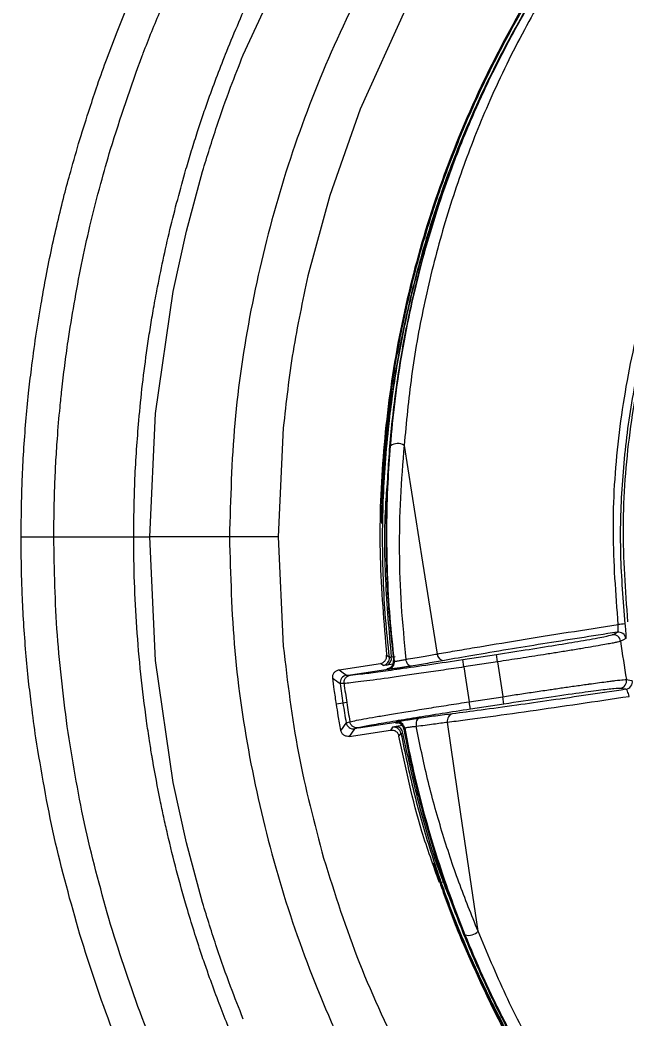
# Model space of a CAD drawing. Extents: x -51 to 27, y -13 to 136.
# Drawn here: x -44.098 to -41.668, y 43.884 to 47.882 of the extents above; entities that cross this region are included whole.
import ezdxf

# ---------------------------------------------------------------- set-up
doc = ezdxf.new("R2010")
doc.units = 0
doc.header["$MEASUREMENT"] = 0
doc.layers.add('GEOMETRY', color=2, linetype='Continuous', lineweight=25)

# ---------------------------------------------------------------- blocks, each defined once
blk = doc.blocks.new('2026 MONTERREY-BLOOM')
at = {"layer": 'GEOMETRY'}
for p, q in [((-31.5224, -35.9725), (-31.3156, -35.5244)), ((-30.8738, -35.7915), (-31.0548, -36.1902)), ((-31.0548, -36.1902), (-31.1764, -36.5346)), ((-31.7495, -36.6773), (-31.6852, -36.4387)), ((-31.1764, -36.5346), (-31.2634, -36.8568)), ((-31.8024, -36.9187), (-31.7495, -36.6773)), ((-31.8732, -37.4077), (-31.8024, -36.9187)), ((-31.8969, -37.9016), (-31.8732, -37.4077)), ((-31.3622, -37.4643), (-31.3829, -37.9016)), ((-31.8732, -38.3955), (-31.8969, -37.9016)), ((-31.5776, -37.9016), (-31.8969, -37.9016)), ((-31.5643, -37.9016), (-31.5776, -37.9016)), ((-31.5612, -37.9016), (-31.5643, -37.9016)), ((-31.3829, -37.9016), (-31.3622, -38.339)), ((-30.9301, -38.3815), (-30.9147, -38.3794)), ((-30.6436, -38.3922), (-30.509, -38.3717)), ((-30.5045, -38.4013), (-30.509, -38.3717)), ((-31.8024, -38.8846), (-31.8732, -38.3955)), ((-31.1387, -38.4328), (-30.9736, -38.4077)), ((-30.9229, -38.4109), (-30.9478, -38.4143)), ((-30.639, -38.4218), (-30.6436, -38.3922)), ((-30.5045, -38.4013), (-30.639, -38.4218)), ((-30.9423, -38.4316), (-31.0929, -38.4545)), ((-31.119, -38.4882), (-31.1345, -38.4886)), ((-31.1233, -38.5669), (-31.1493, -38.5709)), ((-31.1081, -38.5646), (-31.1233, -38.5669)), ((-30.6178, -38.5613), (-30.4832, -38.5408)), ((-30.6133, -38.5909), (-30.6178, -38.5613)), ((-30.4787, -38.5704), (-30.6133, -38.5909)), ((-30.4787, -38.5704), (-30.4832, -38.5408)), ((-31.1107, -38.645), (-31.0958, -38.6408)), ((-31.0608, -38.6652), (-30.9103, -38.6423)), ((-30.8854, -38.6562), (-30.9103, -38.6604)), ((-31.0981, -38.6995), (-30.933, -38.6744)), ((-31.7495, -39.126), (-31.8024, -38.8846)), ((-31.6852, -39.3645), (-31.7495, -39.126))]:
    blk.add_line(p, q, dxfattribs=at)
at = {"layer": 'GEOMETRY', "flags": 128}
for points in [[(-30.738, -36.5547), (-30.7379, -36.5556), (-30.7378, -36.5557)], [(-30.8783, -37.5352), (-30.8045, -38.0028), (-30.7464, -38.3701)], [(-30.0459, -38.2933), (-30.0342, -38.2874), (-30.0251, -38.2827)], [(-29.9908, -38.3086), (-30.0025, -38.3145), (-30.0116, -38.3191)], [(-30.9483, -38.3747), (-30.9423, -38.3792), (-30.9376, -38.3828)], [(-30.9629, -38.4159), (-30.9689, -38.4113), (-30.9736, -38.4077)], [(-30.9207, -38.3956), (-30.9187, -38.3971), (-30.9171, -38.3984)], [(-30.8501, -38.4184), (-30.8533, -38.4182), (-30.8566, -38.417), (-30.8598, -38.4147), (-30.8629, -38.4114), (-30.8656, -38.4073), (-30.8679, -38.4025), (-30.8697, -38.3971), (-30.871, -38.3915)], [(-31.1387, -38.4328), (-31.1223, -38.4452), (-31.1093, -38.455)], [(-30.9423, -38.4316), (-30.9444, -38.43), (-30.946, -38.4288)], [(-29.9883, -38.4725), (-29.9754, -38.4747), (-29.9653, -38.4764)], [(-29.9903, -38.5113), (-30.0031, -38.5091), (-30.0133, -38.5074)], [(-30.9103, -38.6423), (-30.9117, -38.6444), (-30.9129, -38.646)], [(-30.8182, -38.6274), (-30.8213, -38.6285), (-30.8241, -38.6307), (-30.8265, -38.6339), (-30.8284, -38.6379), (-30.8297, -38.6426), (-30.8305, -38.6479), (-30.8307, -38.6535), (-30.8302, -38.6593)], [(-30.5823, -39.4789), (-30.651, -39.0106), (-30.7049, -38.6426)], [(-31.0766, -38.6696), (-31.0887, -38.6864), (-31.0981, -38.6995)], [(-30.9252, -38.6634), (-30.9296, -38.6695), (-30.933, -38.6744)], [(-30.899, -38.6984), (-30.8947, -38.6922), (-30.8912, -38.6874)], [(-30.8789, -38.6702), (-30.8774, -38.6681), (-30.8762, -38.6665)], [(-30.7355, -39.2806), (-30.7337, -39.2822), (-30.7293, -39.2827), (-30.7228, -39.2822), (-30.7173, -39.2811)]]:
    blk.add_lwpolyline(points, dxfattribs=at)
at = {"layer": 'GEOMETRY'}
for centre, radius, start, end in [((-30.9045, -37.5777), 0.0499, 58.3414, 124.6243), ((-29.9572, -38.799), 0.5507, 93.8857, 96.6851), ((-30.0414, -38.323), 0.03, 7.3362, 98.5622), ((-30.0206, -38.3124), 0.03, 7.2, 98.562), ((-26.7555, -37.9016), 3.2828, 187.3062, 190.0146), ((-30.7184, -38.3676), 0.0281, 185.0612, 272.4714), ((-30.9674, -38.3862), 0.03, 278.6799, 6.5435), ((-30.9566, -38.3884), 0.0274, 288.809, 14.5411), ((-30.9505, -38.3991), 0.03, 278.68, 6.7437), ((-30.9469, -38.4019), 0.03, 278.68, 6.7867), ((-26.7555, -37.9016), 3.7822, 187.592, 189.7288), ((-31.1047, -38.4846), 0.03, 98.6804, 187.6144), ((-26.7555, -37.9016), 3.9183, 187.6292, 189.6916), ((-23.4743, -28.3409), 12.7144, 232.78548, 232.9521), ((-26.7555, -37.9016), 4.4182, 187.6343, 188.6604), ((-26.7555, -37.9016), 4.4028, 187.6556, 188.6604), ((-30.0178, -38.4777), 0.03, 278.7586, 9.9846), ((-29.9948, -38.4816), 0.03, 278.7588, 10.1208), ((-26.7555, -37.9016), 4.4182, 188.6604, 189.6865), ((-26.7555, -37.9016), 4.4028, 188.6604, 189.6652), ((-30.6774, -38.6366), 0.0281, 104.8494, 192.2596), ((-20.7804, -46.0494), 12.7098, 144.36867, 144.53534), ((-31.0811, -38.64), 0.03, 189.7064, 278.6404), ((-30.9084, -38.6757), 0.03, 10.5771, 98.6408), ((-30.9057, -38.6719), 0.03, 10.5341, 98.6408), ((-30.911, -38.6878), 0.0274, 2.7797, 88.5118), ((-30.9207, -38.693), 0.03, 10.7773, 98.6409), ((-30.6199, -39.4461), 0.0499, 252.6965, 318.9794)]:
    blk.add_arc(centre, radius, start, end, dxfattribs=at)
for points, knots in [([(-36.6427, -38.9849), (-36.6428, -38.748), (-36.6429, -38.2513), (-36.6431, -37.4958), (-36.643, -36.7174), (-36.6423, -35.9379), (-36.6409, -35.1552), (-36.6388, -34.37), (-36.6343, -33.1243), (-36.6247, -31.4274), (-36.6007, -28.7277), (-36.5557, -25.4875), (-36.48, -22.0033), (-36.3837, -18.8258), (-36.2694, -15.9518), (-36.1467, -13.5568), (-36.0218, -11.6425), (-35.9083, -10.2086), (-35.8038, -9.1111), (-35.7174, -8.3466), (-35.6715, -7.9173), (-35.5982, -7.4928), (-35.4908, -7.0801), (-35.3398, -6.6435), (-35.1358, -6.1898), (-34.8703, -5.7277), (-34.5603, -5.2943), (-34.2088, -4.8937), (-33.8193, -4.53), (-33.3956, -4.2066), (-32.942, -3.9269), (-32.4916, -3.7075), (-32.0535, -3.5411), (-31.634, -3.4198), (-31.1992, -3.3309), (-30.7502, -3.28), (-30.3002, -3.2288), (-29.6557, -3.1612), (-28.8172, -3.0818), (-27.5048, -2.9746), (-25.9207, -2.8687), (-23.9532, -2.7617), (-21.8759, -2.6679), (-19.6786, -2.5868), (-17.2507, -2.5139), (-14.59, -2.4519), (-11.7055, -2.4029), (-8.8195, -2.3695), (-5.9364, -2.3497), (-3.0548, -2.3416), (-0.5983, -2.3393), (1.4461, -2.34), (3.0915, -2.3423), (4.7536, -2.3465), (6.4156, -2.3534), (8.0545, -2.3645), (10.4077, -2.3864), (13.4813, -2.429), (16.9743, -2.5047), (20.1483, -2.6009), (23.0112, -2.7146), (25.3952, -2.8364), (27.3074, -2.9606), (28.7412, -3.0736), (29.84, -3.1777), (30.6063, -3.2639), (31.0378, -3.31), (31.4634, -3.3805), (31.8765, -3.4857), (32.3137, -3.6341), (32.7687, -3.8357), (33.2323, -4.0987), (33.6676, -4.4064), (34.0701, -4.7558), (34.436, -5.1433), (34.7616, -5.5651), (35.0437, -6.0171), (35.2785, -6.4922), (35.464, -6.9855), (35.6016, -7.491), (35.6829, -8.0099), (35.7387, -8.5338), (35.8146, -9.2299), (35.8967, -10.0974), (36.0051, -11.4079), (36.112, -12.9931), (36.2405, -15.3392), (36.3619, -18.1726), (36.4654, -21.4568), (36.5399, -24.7062), (36.5915, -27.9302), (36.6206, -30.8028), (36.6357, -33.3227), (36.6407, -34.9225), (36.6423, -35.9634), (36.6428, -36.4441), (36.643, -36.9237), (36.6431, -37.4023), (36.643, -37.8963), (36.6429, -38.4238), (36.6428, -38.792), (36.6428, -38.9849)], [0, 0, 0, 0, 0.005138, 0.010771, 0.016381, 0.022015, 0.027673, 0.03335, 0.039042, 0.054682, 0.070145, 0.097582, 0.124946, 0.145709, 0.16651, 0.187309, 0.197707, 0.208103, 0.218498, 0.221609, 0.224784, 0.227857, 0.230942, 0.234019, 0.237865, 0.24171, 0.245555, 0.249401, 0.253246, 0.257092, 0.260938, 0.264783, 0.267936, 0.271088, 0.274241, 0.277546, 0.280882, 0.284062, 0.291597, 0.299143, 0.312612, 0.326021, 0.341866, 0.357701, 0.373696, 0.394533, 0.415407, 0.436247, 0.457116, 0.477921, 0.498728, 0.51038, 0.52225, 0.534405, 0.54642, 0.558287, 0.569942, 0.597446, 0.624936, 0.645697, 0.666299, 0.687058, 0.697455, 0.707849, 0.718242, 0.721382, 0.724571, 0.72765, 0.730727, 0.733804, 0.737651, 0.741498, 0.745344, 0.74919, 0.753036, 0.756881, 0.760725, 0.76457, 0.768352, 0.772136, 0.775907, 0.779727, 0.783559, 0.79109, 0.798621, 0.812071, 0.825537, 0.849567, 0.873561, 0.896782, 0.920041, 0.943476, 0.95907, 0.97468, 0.978164, 0.981639, 0.985104, 0.988563, 0.992016, 0.995816, 1, 1, 1, 1]), ([(-29.0833, -34.3827), (-29.1969, -34.4626), (-29.4268, -34.6243), (-29.742, -34.9117), (-30.0334, -35.2329), (-30.2928, -35.5877), (-30.5155, -35.9703), (-30.6938, -36.3673), (-30.8276, -36.771), (-30.9186, -37.1744), (-30.9686, -37.5793), (-30.9821, -37.9805), (-30.9595, -38.2442), (-30.9483, -38.3747)], [0, 0, 0, 0, 0.089872, 0.181822, 0.275439, 0.370263, 0.465796, 0.561518, 0.651474, 0.740695, 0.82877, 0.915318, 1, 1, 1, 1]), ([(-30.9524, -37.521), (-30.9428, -37.4323), (-30.9238, -37.2582), (-30.8756, -37.0047), (-30.8157, -36.7637), (-30.7446, -36.5357), (-30.6644, -36.3211), (-30.5767, -36.1199), (-30.4483, -35.8619), (-30.2657, -35.5559), (-30.0126, -35.217), (-29.7375, -34.9118), (-29.5343, -34.7349), (-29.4342, -34.6479)], [0, 0, 0, 0, 0.0801886, 0.1574982, 0.2319286, 0.3034795, 0.3721509, 0.4379426, 0.5008544, 0.6312281, 0.7578773, 0.8808014, 1, 1, 1, 1]), ([(-29.6386, -34.8348), (-29.6669, -34.8624), (-29.7235, -34.9178), (-29.8123, -35.0106), (-29.9008, -35.1084), (-29.9888, -35.2117), (-30.076, -35.3209), (-30.1745, -35.4528), (-30.2829, -35.6112), (-30.3951, -35.7938), (-30.4984, -35.9827), (-30.5802, -36.1517), (-30.6453, -36.3014), (-30.6968, -36.4316), (-30.7437, -36.5622), (-30.7858, -36.6929), (-30.8236, -36.8246), (-30.8589, -36.9643), (-30.8916, -37.1162), (-30.9203, -37.2796), (-30.9423, -37.4448), (-30.958, -37.6084), (-30.963, -37.7159), (-30.9656, -37.7702)], [0, 0, 0, 0, 0.041607, 0.083381, 0.125408, 0.165842, 0.207575, 0.25083, 0.311798, 0.376312, 0.438816, 0.501289, 0.542612, 0.58433, 0.62671, 0.66747, 0.708495, 0.751041, 0.798619, 0.850264, 0.902642, 0.950733, 1, 1, 1, 1]), ([(-30.9329, -37.5366), (-30.9273, -37.4773), (-30.9163, -37.3587), (-30.8901, -37.1821), (-30.8568, -37.0063), (-30.8157, -36.8311), (-30.7666, -36.6564), (-30.7087, -36.4806), (-30.643, -36.3076), (-30.5691, -36.1367), (-30.4878, -35.9695), (-30.3965, -35.8019), (-30.2977, -35.6391), (-30.2023, -35.4973), (-30.1158, -35.3789), (-30.0391, -35.2807), (-29.9491, -35.1725), (-29.8445, -35.0554), (-29.7687, -34.9793), (-29.7307, -34.9411)], [0, 0, 0, 0, 0.062575, 0.124933, 0.187168, 0.249389, 0.311725, 0.374339, 0.438643, 0.499309, 0.561512, 0.623902, 0.688294, 0.749302, 0.792581, 0.834312, 0.874715, 0.937241, 1, 1, 1, 1]), ([(-29.7291, -34.965), (-29.7528, -34.9893), (-29.8008, -35.0384), (-29.8766, -35.1218), (-29.9525, -35.2102), (-30.0278, -35.3037), (-30.1017, -35.4013), (-30.1764, -35.507), (-30.2515, -35.621), (-30.3261, -35.7435), (-30.399, -35.8736), (-30.4696, -36.0113), (-30.5534, -36.1917), (-30.6446, -36.4194), (-30.7332, -36.6942), (-30.8022, -36.9755), (-30.8523, -37.256), (-30.8697, -37.4426), (-30.8783, -37.5352)], [0, 0, 0, 0, 0.0406689, 0.0824028, 0.1253398, 0.1657354, 0.2075055, 0.2507291, 0.2967558, 0.3447121, 0.3946593, 0.4466515, 0.5007369, 0.5965105, 0.697829, 0.8003615, 0.900927, 1, 1, 1, 1]), ([(-31.5883, -35.9569), (-31.5563, -35.8797), (-31.4922, -35.7254), (-31.4165, -35.5764), (-31.3786, -35.5019)], [0, 0, 0, 0, 0.5000024, 1, 1, 1, 1]), ([(-32.1767, -36.3113), (-32.1634, -36.2693), (-32.1404, -36.1964), (-32.1045, -36.0875), (-32.067, -35.9833), (-32.0255, -35.8749), (-31.9841, -35.7725), (-31.9383, -35.6673), (-31.9065, -35.5974), (-31.8882, -35.5571)], [0, 0, 0, 0, 0.163267, 0.283913, 0.425547, 0.57427, 0.714815, 0.835667, 1, 1, 1, 1]), ([(-32.0537, -36.3504), (-32.0136, -36.2249), (-31.9724, -36.096), (-31.9019, -35.9115), (-31.8529, -35.7892), (-31.7998, -35.6727), (-31.7725, -35.6128)], [0, 0, 0, 0, 0.499966, 0.513893, 0.749982, 1, 1, 1, 1]), ([(-31.6852, -36.4387), (-31.6665, -36.3782), (-31.6317, -36.2651), (-31.5766, -36.1099), (-31.5395, -36.0157), (-31.5224, -35.9725)], [0, 0, 0, 0, 0.3848605, 0.7181956, 1, 1, 1, 1]), ([(-31.6614, -36.15), (-31.6497, -36.1177), (-31.6263, -36.0529), (-31.601, -35.9889), (-31.5883, -35.9569)], [0, 0, 0, 0, 0.499999, 1, 1, 1, 1]), ([(-30.0213, -38.252), (-30.0307, -38.1282), (-30.0496, -37.8798), (-30.0255, -37.5063), (-29.9738, -37.1984), (-29.9123, -36.957), (-29.8567, -36.7793), (-29.792, -36.6054), (-29.7193, -36.4376), (-29.6404, -36.2767), (-29.5856, -36.1793), (-29.5583, -36.131)], [0, 0, 0, 0, 0.165923, 0.333005, 0.499149, 0.582846, 0.666431, 0.749196, 0.833636, 0.917358, 1, 1, 1, 1]), ([(-29.4529, -36.1215), (-29.4839, -36.167), (-29.5461, -36.2584), (-29.6354, -36.4137), (-29.7315, -36.606), (-29.8258, -36.8386), (-29.9172, -37.1402), (-29.9821, -37.4824), (-30.0112, -37.8619), (-29.993, -38.1149), (-29.984, -38.2409)], [0, 0, 0, 0, 0.082625, 0.165982, 0.249975, 0.375334, 0.499889, 0.665964, 0.833533, 1, 1, 1, 1]), ([(-31.7052, -36.279), (-31.6981, -36.2575), (-31.6839, -36.2143), (-31.6689, -36.1715), (-31.6614, -36.15)], [0, 0, 0, 0, 0.499954, 1, 1, 1, 1]), ([(-29.5134, -36.1443), (-29.5413, -36.1923), (-29.5967, -36.2876), (-29.6774, -36.4462), (-29.7458, -36.5983), (-29.8025, -36.742), (-29.8477, -36.8714), (-29.8883, -37.0045), (-29.9353, -37.1848), (-29.9801, -37.4152), (-30.0096, -37.6926), (-30.0172, -37.9714), (-30.0021, -38.1567), (-29.9946, -38.2496)], [0, 0, 0, 0, 0.083276, 0.165651, 0.2508, 0.313434, 0.375847, 0.436052, 0.50084, 0.626201, 0.750632, 0.87493, 1, 1, 1, 1]), ([(-31.7517, -36.4302), (-31.7442, -36.4049), (-31.7293, -36.3544), (-31.7132, -36.3041), (-31.7052, -36.279)], [0, 0, 0, 0, 0.499949, 1, 1, 1, 1]), ([(-32.3528, -37.0986), (-32.3457, -37.0553), (-32.3333, -36.9795), (-32.3135, -36.8661), (-32.2918, -36.7576), (-32.2665, -36.6448), (-32.2404, -36.538), (-32.2103, -36.4275), (-32.189, -36.3537), (-32.1767, -36.3113)], [0, 0, 0, 0, 0.163277, 0.285136, 0.427568, 0.574348, 0.714903, 0.835705, 1, 1, 1, 1]), ([(-32.2238, -37.1185), (-32.2158, -37.0686), (-32.1994, -36.9661), (-32.1708, -36.8124), (-32.1356, -36.6514), (-32.0963, -36.4978), (-32.0668, -36.3958), (-32.0537, -36.3504)], [0, 0, 0, 0, 0.192258, 0.395825, 0.595285, 0.820217, 1, 1, 1, 1]), ([(-31.8683, -36.9162), (-31.8518, -36.8345), (-31.8188, -36.6711), (-31.7741, -36.5105), (-31.7517, -36.4302)], [0, 0, 0, 0, 0.499872, 1, 1, 1, 1]), ([(-30.738, -36.5547), (-30.73, -36.5318), (-30.718, -36.4973), (-30.7049, -36.4626), (-30.6993, -36.4483), (-30.6976, -36.4444), (-30.6976, -36.445), (-30.6985, -36.4481), (-30.7023, -36.4595), (-30.7142, -36.4935), (-30.7259, -36.5279), (-30.7337, -36.5508)], [0, 0, 0, 0, 0.248704, 0.373823, 0.440417, 0.499471, 0.52908, 0.559157, 0.625207, 0.750412, 1, 1, 1, 1]), ([(-30.9376, -38.3828), (-30.943, -38.331), (-30.9537, -38.227), (-30.9624, -38.0701), (-30.9655, -37.9142), (-30.9626, -37.7594), (-30.9541, -37.6048), (-30.9374, -37.4253), (-30.9091, -37.222), (-30.8649, -36.9974), (-30.8093, -36.7746), (-30.7618, -36.6281), (-30.738, -36.5547)], [0, 0, 0, 0, 0.083018, 0.166452, 0.250975, 0.333152, 0.415851, 0.501384, 0.625754, 0.750086, 0.874714, 1, 1, 1, 1]), ([(-30.7337, -36.5508), (-30.7572, -36.6251), (-30.8042, -36.7733), (-30.8584, -36.998), (-30.9008, -37.2241), (-30.9306, -37.4523), (-30.9482, -37.6836), (-30.9528, -37.9184), (-30.9453, -38.1563), (-30.9289, -38.3159), (-30.9207, -38.3956)], [0, 0, 0, 0, 0.12538, 0.250005, 0.374265, 0.498485, 0.623009, 0.748313, 0.874225, 1, 1, 1, 1]), ([(-31.2634, -36.8568), (-31.2849, -36.9573), (-31.328, -37.1581), (-31.3508, -37.3623), (-31.3622, -37.4643)], [0, 0, 0, 0, 0.5, 1, 1, 1, 1]), ([(-31.8831, -36.9967), (-31.8806, -36.9833), (-31.8758, -36.9564), (-31.8708, -36.9296), (-31.8683, -36.9162)], [0, 0, 0, 0, 0.500699, 1, 1, 1, 1]), ([(-31.9068, -37.1462), (-31.9031, -37.1213), (-31.8958, -37.0713), (-31.8873, -37.0216), (-31.8831, -36.9967)], [0, 0, 0, 0, 0.499975, 1, 1, 1, 1]), ([(-32.4119, -37.9016), (-32.4113, -37.8578), (-32.4103, -37.7815), (-32.4073, -37.6672), (-32.4015, -37.5569), (-32.393, -37.4415), (-32.3828, -37.3318), (-32.3691, -37.2183), (-32.3588, -37.1424), (-32.3528, -37.0986)], [0, 0, 0, 0, 0.163267, 0.283945, 0.425601, 0.574329, 0.714893, 0.83571, 1, 1, 1, 1]), ([(-32.2807, -37.9016), (-32.2804, -37.8689), (-32.2799, -37.8034), (-32.2775, -37.7052), (-32.273, -37.607), (-32.2661, -37.4992), (-32.2579, -37.4013), (-32.2478, -37.3036), (-32.2372, -37.2158), (-32.2282, -37.1509), (-32.2238, -37.1185)], [0, 0, 0, 0, 0.124999, 0.249997, 0.374996, 0.499995, 0.662422, 0.750002, 0.875001, 1, 1, 1, 1]), ([(-31.9405, -37.4357), (-31.9359, -37.3873), (-31.9267, -37.2906), (-31.9135, -37.1944), (-31.9068, -37.1462)], [0, 0, 0, 0, 0.499969, 1, 1, 1, 1]), ([(-31.9609, -37.9016), (-31.9601, -37.8239), (-31.9584, -37.6683), (-31.9465, -37.5132), (-31.9405, -37.4357)], [0, 0, 0, 0, 0.499998, 1, 1, 1, 1]), ([(-30.9675, -37.7895), (-30.9667, -37.7604), (-30.965, -37.7016), (-30.96, -37.6114), (-30.9549, -37.5509), (-30.9524, -37.521)], [0, 0, 0, 0, 0.3306351, 0.6683382, 1, 1, 1, 1]), ([(-30.9171, -38.3984), (-30.9234, -38.3398), (-30.936, -38.2226), (-30.9458, -38.0436), (-30.9485, -37.8639), (-30.944, -37.6925), (-30.9364, -37.5858), (-30.9329, -37.5366)], [0, 0, 0, 0, 0.2019321, 0.404301, 0.6159171, 0.8229008, 1, 1, 1, 1]), ([(-30.8783, -37.5352), (-30.8841, -37.6047), (-30.8957, -37.743), (-30.8994, -37.9594), (-30.8928, -38.1756), (-30.8782, -38.3197), (-30.871, -38.3915)], [0, 0, 0, 0, 0.251646, 0.501185, 0.751316, 1, 1, 1, 1]), ([(-30.9445, -37.6631), (-30.9474, -37.6967), (-30.9592, -37.8318), (-30.9573, -38.0721), (-30.9392, -38.2785), (-30.9301, -38.3815)], [0, 0, 0, 0, 0.142181, 0.571823, 1, 1, 1, 1]), ([(-30.9656, -37.7702), (-30.9657, -37.7737), (-30.9659, -37.7798), (-30.9661, -37.7859), (-30.9662, -37.7886)], [0, 0, 0, 0, 0.559993, 1, 1, 1, 1]), ([(-30.968, -37.8481), (-30.9681, -37.8479), (-30.9681, -37.8475), (-30.9682, -37.8433), (-30.9682, -37.8327), (-30.968, -37.8139), (-30.9677, -37.7984), (-30.9675, -37.7895)], [0, 0, 0, 0, 0.065448, 0.138773, 0.329957, 0.61386, 1, 1, 1, 1]), ([(-30.9662, -37.7886), (-30.9665, -37.7976), (-30.967, -37.8132), (-30.9675, -37.8323), (-30.9678, -37.843), (-30.9679, -37.8474), (-30.968, -37.8479), (-30.968, -37.8481)], [0, 0, 0, 0, 0.386217, 0.670092, 0.8612, 0.934528, 1, 1, 1, 1]), ([(-32.3527, -38.7055), (-32.3585, -38.662), (-32.3687, -38.5864), (-32.3826, -38.4728), (-32.393, -38.3628), (-32.4014, -38.2471), (-32.4074, -38.1369), (-32.4105, -38.0225), (-32.4114, -37.9458), (-32.4119, -37.9016)], [0, 0, 0, 0, 0.163267, 0.283798, 0.42536, 0.574337, 0.714907, 0.835722, 1, 1, 1, 1]), ([(-32.4119, -37.9016), (-32.3877, -37.9016), (-32.3393, -37.9016), (-32.3002, -37.9016), (-32.2807, -37.9016)], [0, 0, 0, 0, 0.5, 1, 1, 1, 1]), ([(-32.2238, -38.6848), (-32.2404, -38.5548), (-32.2736, -38.2948), (-32.2783, -38.0327), (-32.2807, -37.9016)], [0, 0, 0, 0, 0.500076, 1, 1, 1, 1]), ([(-32.2807, -37.9016), (-32.2273, -37.9016), (-32.1206, -37.9016), (-32.0142, -37.9016), (-31.9609, -37.9016)], [0, 0, 0, 0, 0.5, 1, 1, 1, 1]), ([(-31.9486, -38.2635), (-31.9522, -38.2032), (-31.9594, -38.0827), (-31.9604, -37.962), (-31.9609, -37.9016)], [0, 0, 0, 0, 0.500001, 1, 1, 1, 1]), ([(-31.9609, -37.9016), (-31.952, -37.9016), (-31.934, -37.9016), (-31.9146, -37.9016), (-31.901, -37.9016), (-31.8983, -37.9016), (-31.8969, -37.9016)], [0, 0, 0, 0, 0.249999, 0.5, 0.750002, 1, 1, 1, 1]), ([(-30.7464, -38.3701), (-30.7236, -38.3661), (-30.6785, -38.3581), (-30.5726, -38.3401), (-30.4235, -38.3155), (-30.2267, -38.2839), (-30.0887, -38.2625), (-30.0213, -38.252)], [0, 0, 0, 0, 0.135062, 0.267288, 0.522821, 0.76706, 1, 1, 1, 1]), ([(-30.0251, -38.2827), (-30.0243, -38.2821), (-30.0227, -38.2808), (-30.0214, -38.2738), (-30.0208, -38.2638), (-30.0212, -38.256), (-30.0213, -38.252)], [0, 0, 0, 0, 0.254296, 0.505782, 0.754279, 1, 1, 1, 1]), ([(-29.9946, -38.2496), (-29.9937, -38.2582), (-29.9919, -38.2754), (-29.9905, -38.2946), (-29.9901, -38.3062), (-29.9906, -38.3078), (-29.9908, -38.3086)], [0, 0, 0, 0, 0.279478, 0.558823, 0.778909, 1, 1, 1, 1]), ([(-31.9095, -38.6378), (-31.9177, -38.5756), (-31.934, -38.4512), (-31.9437, -38.3261), (-31.9486, -38.2635)], [0, 0, 0, 0, 0.500002, 1, 1, 1, 1]), ([(-30.0251, -38.2827), (-30.0759, -38.2906), (-30.1786, -38.3065), (-30.3261, -38.33), (-30.4716, -38.3537), (-30.6081, -38.3765), (-30.6811, -38.3894), (-30.7172, -38.3957)], [0, 0, 0, 0, 0.183651, 0.371477, 0.561048, 0.78312, 1, 1, 1, 1]), ([(-30.509, -38.3717), (-30.4649, -38.3649), (-30.3769, -38.3514), (-30.2557, -38.3319), (-30.1498, -38.3141), (-30.0687, -38.2995), (-30.0535, -38.2954), (-30.0459, -38.2933)], [0, 0, 0, 0, 0.187564, 0.374241, 0.560712, 0.780345, 1, 1, 1, 1]), ([(-31.3622, -38.339), (-31.3452, -38.4824), (-31.3112, -38.769), (-31.2375, -39.0481), (-31.2006, -39.1876)], [0, 0, 0, 0, 0.5, 1, 1, 1, 1]), ([(-30.0116, -38.3191), (-30.0127, -38.3195), (-30.0149, -38.3203), (-30.0234, -38.3224), (-30.0366, -38.3251), (-30.0558, -38.3288), (-30.0834, -38.3338), (-30.1195, -38.3401), (-30.1646, -38.3478), (-30.2144, -38.356), (-30.2674, -38.3645), (-30.3326, -38.3749), (-30.4113, -38.3872), (-30.474, -38.3967), (-30.5045, -38.4013)], [0, 0, 0, 0, 0.056581, 0.117115, 0.181602, 0.250042, 0.325644, 0.416287, 0.499864, 0.590956, 0.674198, 0.749587, 0.878287, 1, 1, 1, 1]), ([(-30.9736, -38.4077), (-30.9699, -38.4067), (-30.9625, -38.4047), (-30.9538, -38.3967), (-30.9484, -38.3862), (-30.9484, -38.3785), (-30.9483, -38.3747)], [0, 0, 0, 0, 0.250022, 0.499878, 0.749291, 1, 1, 1, 1]), ([(-30.871, -38.3915), (-30.847, -38.3875), (-30.7992, -38.3795), (-30.764, -38.3733), (-30.7464, -38.3701)], [0, 0, 0, 0, 0.501076, 1, 1, 1, 1]), ([(-31.0929, -38.4545), (-31.0804, -38.4532), (-31.0554, -38.4507), (-30.9864, -38.4418), (-30.8938, -38.4291), (-30.777, -38.4123), (-30.688, -38.3989), (-30.6436, -38.3922)], [0, 0, 0, 0, 0.186363, 0.373279, 0.560357, 0.780292, 1, 1, 1, 1]), ([(-30.9478, -38.4143), (-30.9525, -38.4149), (-30.9609, -38.4159), (-30.9623, -38.4159), (-30.9629, -38.4159)], [0, 0, 0, 0, 0.559809, 1, 1, 1, 1]), ([(-30.8501, -38.4184), (-30.8547, -38.4191), (-30.8639, -38.4206), (-30.8798, -38.4231), (-30.8957, -38.4255), (-30.9108, -38.4277), (-30.9239, -38.4295), (-30.934, -38.4308), (-30.9408, -38.4316), (-30.9418, -38.4316), (-30.9423, -38.4316)], [0, 0, 0, 0, 0.124803, 0.249829, 0.374919, 0.499914, 0.624785, 0.749508, 0.87456, 1, 1, 1, 1]), ([(-30.9376, -38.3828), (-30.9372, -38.3827), (-30.9364, -38.3826), (-30.9322, -38.3819), (-30.9301, -38.3815)], [0, 0, 0, 0, 0.499799, 1, 1, 1, 1]), ([(-30.9207, -38.3954), (-30.9205, -38.3976), (-30.9202, -38.4012), (-30.921, -38.4046), (-30.9213, -38.4059)], [0, 0, 0, 0, 0.615783, 1, 1, 1, 1]), ([(-30.9171, -38.3984), (-30.9168, -38.3985), (-30.9163, -38.3987), (-30.9128, -38.3986), (-30.9078, -38.3981), (-30.9012, -38.3972), (-30.8937, -38.396), (-30.8857, -38.3946), (-30.8779, -38.393), (-30.8733, -38.392), (-30.871, -38.3915)], [0, 0, 0, 0, 0.125618, 0.250676, 0.375271, 0.49995, 0.62478, 0.749815, 0.874727, 1, 1, 1, 1]), ([(-30.7172, -38.3957), (-30.7384, -38.3995), (-30.7762, -38.4062), (-30.8275, -38.4146), (-30.8501, -38.4184)], [0, 0, 0, 0, 0.558411, 1, 1, 1, 1]), ([(-31.164, -38.4663), (-31.164, -38.4624), (-31.1641, -38.4546), (-31.1587, -38.444), (-31.15, -38.4359), (-31.1425, -38.4338), (-31.1387, -38.4328)], [0, 0, 0, 0, 0.25003, 0.499873, 0.749257, 1, 1, 1, 1]), ([(-31.119, -38.4882), (-31.1191, -38.4843), (-31.1192, -38.4785), (-31.1163, -38.4711), (-31.1121, -38.4643), (-31.1044, -38.4575), (-31.0968, -38.4555), (-31.0929, -38.4545)], [0, 0, 0, 0, 0.242059, 0.370347, 0.500224, 0.749222, 1, 1, 1, 1]), ([(-30.639, -38.4218), (-30.6664, -38.426), (-30.7211, -38.4342), (-30.8008, -38.4459), (-30.8757, -38.4567), (-30.9661, -38.4694), (-31.0407, -38.4793), (-31.0943, -38.4858), (-31.1107, -38.4874), (-31.119, -38.4882)], [0, 0, 0, 0, 0.125917, 0.251287, 0.376112, 0.500391, 0.74516, 0.871421, 1, 1, 1, 1]), ([(-31.1093, -38.455), (-31.1081, -38.4552), (-31.106, -38.4555), (-31.0969, -38.4548), (-31.0929, -38.4545)], [0, 0, 0, 0, 0.559721, 1, 1, 1, 1]), ([(-30.946, -38.4288), (-30.9455, -38.4286), (-30.9448, -38.4283), (-30.939, -38.4272), (-30.9365, -38.4268)], [0, 0, 0, 0, 0.559351, 1, 1, 1, 1]), ([(-31.1493, -38.5709), (-31.1522, -38.5514), (-31.1574, -38.5166), (-31.162, -38.4816), (-31.164, -38.4663)], [0, 0, 0, 0, 0.56, 1, 1, 1, 1]), ([(-30.4832, -38.5408), (-30.4631, -38.5377), (-30.4222, -38.5314), (-30.3606, -38.5222), (-30.3117, -38.5149), (-30.2752, -38.5096), (-30.2498, -38.5059), (-30.2235, -38.5021), (-30.1965, -38.4983), (-30.1692, -38.4944), (-30.1515, -38.492), (-30.1426, -38.4907), (-30.1421, -38.4907), (-30.1403, -38.4904), (-30.1271, -38.4886), (-30.1024, -38.4852), (-30.0732, -38.4814), (-30.0502, -38.4785), (-30.0236, -38.4753), (-29.9981, -38.4725), (-29.9914, -38.4725), (-29.9883, -38.4725)], [0, 0, 0, 0, 0.08022, 0.163533, 0.249938, 0.284916, 0.322564, 0.362882, 0.405869, 0.451526, 0.499853, 0.499934, 0.500622, 0.502579, 0.51006, 0.573654, 0.647124, 0.703108, 0.749623, 0.882741, 1, 1, 1, 1]), ([(-30.7049, -38.6426), (-30.682, -38.6397), (-30.6365, -38.6338), (-30.53, -38.6195), (-30.3804, -38.5986), (-30.1831, -38.5702), (-30.045, -38.5495), (-29.9776, -38.5395)], [0, 0, 0, 0, 0.135062, 0.267288, 0.522821, 0.76706, 1, 1, 1, 1]), ([(-29.9903, -38.5113), (-30.0411, -38.5189), (-30.1439, -38.5342), (-30.2917, -38.5557), (-30.4376, -38.5765), (-30.5747, -38.5953), (-30.6483, -38.6048), (-30.6846, -38.6094)], [0, 0, 0, 0, 0.1836512, 0.3714773, 0.5610478, 0.7831202, 1, 1, 1, 1]), ([(-30.0133, -38.5074), (-30.0193, -38.5075), (-30.0315, -38.5078), (-30.0953, -38.5154), (-30.1921, -38.5284), (-30.3236, -38.5471), (-30.427, -38.5626), (-30.4787, -38.5704)], [0, 0, 0, 0, 0.187564, 0.374241, 0.560712, 0.780345, 1, 1, 1, 1]), ([(-29.9776, -38.5395), (-29.9786, -38.5357), (-29.9806, -38.528), (-29.9841, -38.5187), (-29.9875, -38.5124), (-29.9893, -38.5116), (-29.9903, -38.5113)], [0, 0, 0, 0, 0.245721, 0.494218, 0.745704, 1, 1, 1, 1]), ([(-31.1322, -38.6751), (-31.1355, -38.6557), (-31.1415, -38.621), (-31.1469, -38.5862), (-31.1493, -38.5709)], [0, 0, 0, 0, 0.56, 1, 1, 1, 1]), ([(-31.0958, -38.6408), (-31.0876, -38.6391), (-31.0715, -38.6358), (-31.0312, -38.6284), (-30.9814, -38.6197), (-30.9022, -38.6063), (-30.8057, -38.5906), (-30.7, -38.5739), (-30.6452, -38.5655), (-30.6178, -38.5613)], [0, 0, 0, 0, 0.128391, 0.254471, 0.37824, 0.4997, 0.748336, 0.873895, 1, 1, 1, 1]), ([(-30.6133, -38.5909), (-30.6512, -38.5967), (-30.7268, -38.6084), (-30.8334, -38.6253), (-30.9317, -38.6415), (-31.0156, -38.6561), (-31.0458, -38.6622), (-31.0608, -38.6652)], [0, 0, 0, 0, 0.187666, 0.373776, 0.560449, 0.780252, 1, 1, 1, 1]), ([(-30.6846, -38.6094), (-30.706, -38.6122), (-30.7441, -38.6171), (-30.7955, -38.6242), (-30.8182, -38.6274)], [0, 0, 0, 0, 0.558411, 1, 1, 1, 1]), ([(-31.855, -38.9548), (-31.8653, -38.9022), (-31.8756, -38.8495), (-31.8847, -38.7967), (-31.8847, -38.7967), (-31.8847, -38.7967), (-31.8847, -38.7967), (-31.8847, -38.7966), (-31.8848, -38.7961), (-31.8851, -38.7945), (-31.8862, -38.788), (-31.8906, -38.762), (-31.8988, -38.7107), (-31.9056, -38.6643), (-31.9095, -38.6378)], [0, 0, 0, 0, 0.499994, 0.499995, 0.499999, 0.500012, 0.500061, 0.50025, 0.500994, 0.503944, 0.515694, 0.562597, 0.749998, 1, 1, 1, 1]), ([(-31.0608, -38.6652), (-31.0648, -38.6654), (-31.0727, -38.6658), (-31.082, -38.6615), (-31.0881, -38.6564), (-31.0931, -38.6502), (-31.0947, -38.6445), (-31.0958, -38.6408)], [0, 0, 0, 0, 0.2497796, 0.4992974, 0.6292952, 0.7577082, 1, 1, 1, 1]), ([(-30.9103, -38.6604), (-30.9149, -38.6612), (-30.9233, -38.6627), (-30.9246, -38.6632), (-30.9252, -38.6634)], [0, 0, 0, 0, 0.559809, 1, 1, 1, 1]), ([(-30.9129, -38.646), (-30.9124, -38.646), (-30.9116, -38.6461), (-30.9058, -38.6454), (-30.9032, -38.6451)], [0, 0, 0, 0, 0.559351, 1, 1, 1, 1]), ([(-30.8182, -38.6274), (-30.8229, -38.6281), (-30.8321, -38.6294), (-30.848, -38.6317), (-30.8639, -38.6342), (-30.879, -38.6366), (-30.892, -38.6387), (-30.9021, -38.6405), (-30.9088, -38.6418), (-30.9098, -38.6421), (-30.9103, -38.6423)], [0, 0, 0, 0, 0.124803, 0.249829, 0.374919, 0.499914, 0.624785, 0.749508, 0.87456, 1, 1, 1, 1]), ([(-30.8762, -38.6665), (-30.876, -38.6663), (-30.8756, -38.6658), (-30.8723, -38.6649), (-30.8673, -38.6639), (-30.8608, -38.6628), (-30.8532, -38.6617), (-30.8452, -38.6607), (-30.8372, -38.6598), (-30.8325, -38.6595), (-30.8302, -38.6593)], [0, 0, 0, 0, 0.1256176, 0.2506759, 0.3752709, 0.4999503, 0.6247804, 0.7498149, 0.8747273, 1, 1, 1, 1]), ([(-30.8302, -38.6593), (-30.8061, -38.6559), (-30.7581, -38.6493), (-30.7226, -38.6448), (-30.7049, -38.6426)], [0, 0, 0, 0, 0.501076, 1, 1, 1, 1]), ([(-30.5823, -39.4789), (-30.6085, -39.4143), (-30.6607, -39.2857), (-30.7286, -39.0803), (-30.7867, -38.8719), (-30.8157, -38.73), (-30.8302, -38.6593)], [0, 0, 0, 0, 0.251646, 0.501185, 0.751316, 1, 1, 1, 1]), ([(-32.0537, -39.4528), (-32.0891, -39.3263), (-32.1598, -39.0734), (-32.2024, -38.8143), (-32.2238, -38.6848)], [0, 0, 0, 0, 0.500356, 1, 1, 1, 1]), ([(-31.0981, -38.6995), (-31.102, -38.6997), (-31.1098, -38.7), (-31.1205, -38.6948), (-31.1288, -38.6863), (-31.131, -38.6789), (-31.1322, -38.6751)], [0, 0, 0, 0, 0.25003, 0.499874, 0.749259, 1, 1, 1, 1]), ([(-31.0608, -38.6652), (-31.0657, -38.6663), (-31.0743, -38.6683), (-31.0759, -38.6692), (-31.0766, -38.6696)], [0, 0, 0, 0, 0.558394, 1, 1, 1, 1]), ([(-30.933, -38.6744), (-30.9292, -38.6742), (-30.9215, -38.6739), (-30.9108, -38.679), (-30.9025, -38.6873), (-30.9002, -38.6947), (-30.899, -38.6984)], [0, 0, 0, 0, 0.2500217, 0.4998777, 0.7492911, 1, 1, 1, 1]), ([(-30.7371, -39.2839), (-30.7615, -39.2162), (-30.8306, -39.0254), (-30.8722, -38.8267), (-30.899, -38.6984)], [0, 0, 0, 0, 0.3546931, 1, 1, 1, 1]), ([(-30.8912, -38.6874), (-30.8908, -38.6874), (-30.89, -38.6872), (-30.8858, -38.6867), (-30.8837, -38.6864)], [0, 0, 0, 0, 0.499799, 1, 1, 1, 1]), ([(-30.8912, -38.6874), (-30.8752, -38.7646), (-30.8432, -38.9188), (-30.7788, -39.145), (-30.7034, -39.3656), (-30.6354, -39.5327), (-30.5813, -39.6527), (-30.5454, -39.7286), (-30.5093, -39.8008), (-30.4716, -39.8728), (-30.4387, -39.933), (-30.4037, -39.9945), (-30.3715, -40.0494), (-30.3364, -40.1068), (-30.3025, -40.1605), (-30.2676, -40.214), (-30.2309, -40.2684), (-30.1935, -40.322), (-30.1686, -40.3564), (-30.1564, -40.3732)], [0, 0, 0, 0, 0.12548, 0.250939, 0.376538, 0.501325, 0.543464, 0.590724, 0.638076, 0.675089, 0.723255, 0.750056, 0.790443, 0.827009, 0.859756, 0.893912, 0.931026, 0.966388, 1, 1, 1, 1]), ([(-30.6842, -39.3746), (-30.6968, -39.344), (-30.748, -39.2192), (-30.8175, -38.9899), (-30.8616, -38.7875), (-30.8837, -38.6864)], [0, 0, 0, 0, 0.139712, 0.57059, 1, 1, 1, 1]), ([(-30.8824, -38.6607), (-30.8821, -38.6612), (-30.8801, -38.6639), (-30.8794, -38.6674), (-30.8788, -38.6703)], [0, 0, 0, 0, 0.159693, 1, 1, 1, 1]), ([(-30.1511, -40.3756), (-30.1804, -40.3341), (-30.239, -40.2513), (-30.3224, -40.1209), (-30.4056, -39.9801), (-30.4809, -39.84), (-30.5483, -39.7024), (-30.6125, -39.5593), (-30.6771, -39.399), (-30.7396, -39.2216), (-30.794, -39.0415), (-30.8416, -38.8577), (-30.8664, -38.7327), (-30.8789, -38.6702)], [0, 0, 0, 0, 0.0815832, 0.1631484, 0.2500038, 0.3463929, 0.4211625, 0.4984791, 0.600402, 0.7001308, 0.8001246, 0.8998726, 1, 1, 1, 1]), ([(-30.8762, -38.6665), (-30.8648, -38.7242), (-30.842, -38.8399), (-30.7981, -39.0136), (-30.7471, -39.186), (-30.6918, -39.3483), (-30.6528, -39.4479), (-30.6348, -39.4938)], [0, 0, 0, 0, 0.201934, 0.404305, 0.615918, 0.822902, 1, 1, 1, 1]), ([(-32.1765, -39.4927), (-32.2131, -39.363), (-32.2862, -39.1038), (-32.3305, -38.8382), (-32.3527, -38.7055)], [0, 0, 0, 0, 0.500485, 1, 1, 1, 1]), ([(-31.8257, -39.0898), (-31.8308, -39.0674), (-31.841, -39.0224), (-31.8504, -38.9773), (-31.855, -38.9548)], [0, 0, 0, 0, 0.5000325, 1, 1, 1, 1]), ([(-19.8033, -75.3764), (-20.5726, -75.3487), (-22.1071, -75.2936), (-24.4102, -75.1858), (-26.4521, -75.0692), (-28.236, -74.9394), (-29.4096, -74.8337), (-30.2308, -74.7488), (-30.6969, -74.6957), (-31.1616, -74.645), (-31.6218, -74.5543), (-32.0883, -74.4187), (-32.5518, -74.2366), (-33.0066, -74.006), (-33.4377, -73.7331), (-33.8408, -73.4206), (-34.2125, -73.0713), (-34.5493, -72.6882), (-34.8482, -72.2749), (-35.1066, -71.8351), (-35.3065, -71.4059), (-35.4568, -70.9961), (-35.566, -70.6114), (-35.6464, -70.2238), (-35.6951, -69.8245), (-35.7408, -69.4226), (-35.8384, -68.5165), (-35.959, -67.1829), (-36.0842, -65.4161), (-36.1971, -63.4626), (-36.3013, -61.258), (-36.3943, -58.796), (-36.4684, -56.328), (-36.5267, -53.8502), (-36.5772, -51.0384), (-36.6156, -47.8954), (-36.6375, -44.5611), (-36.6425, -42.225), (-36.643, -40.8865), (-36.6431, -40.4064), (-36.643, -39.9263), (-36.6428, -39.4525), (-36.6428, -39.1387), (-36.6427, -38.9849)], [0, 0, 0, 0, 0.0467709, 0.0932958, 0.1400933, 0.1710351, 0.2019709, 0.2116866, 0.2211975, 0.2304811, 0.2400742, 0.2496538, 0.2599664, 0.2702825, 0.2805986, 0.2909143, 0.3012298, 0.311545, 0.3218607, 0.3321766, 0.3424925, 0.3505825, 0.3586781, 0.3667695, 0.3746051, 0.3831066, 0.3913525, 0.429977, 0.4644608, 0.4989699, 0.5488683, 0.598565, 0.6486664, 0.6988989, 0.7491594, 0.8195402, 0.8898842, 0.9517621, 0.9614858, 0.9712096, 0.9809334, 0.9906576, 1, 1, 1, 1]), ([(-31.7482, -39.3851), (-31.7622, -39.3361), (-31.7902, -39.2383), (-31.8139, -39.1393), (-31.8257, -39.0898)], [0, 0, 0, 0, 0.500085, 1, 1, 1, 1]), ([(-31.2006, -39.1876), (-31.1561, -39.3286), (-31.0672, -39.6106), (-30.9388, -39.877), (-30.8746, -40.0101)], [0, 0, 0, 0, 0.5, 1, 1, 1, 1]), ([(-30.7416, -39.2632), (-30.7445, -39.2547), (-30.7496, -39.2399), (-30.7557, -39.2222), (-30.7591, -39.2123), (-30.7607, -39.2077), (-30.7609, -39.2072), (-30.7611, -39.207)], [0, 0, 0, 0, 0.3861746, 0.6700189, 0.842829, 0.9269374, 1, 1, 1, 1]), ([(-30.7611, -39.207), (-30.761, -39.2072), (-30.7609, -39.2076), (-30.7596, -39.2121), (-30.7565, -39.222), (-30.7508, -39.2396), (-30.746, -39.2543), (-30.7431, -39.2628)], [0, 0, 0, 0, 0.072592, 0.156003, 0.330036, 0.613905, 1, 1, 1, 1]), ([(-30.7431, -39.2628), (-30.7337, -39.2903), (-30.7146, -39.3459), (-30.6829, -39.4305), (-30.6601, -39.4867), (-30.6488, -39.5146)], [0, 0, 0, 0, 0.330649, 0.668345, 1, 1, 1, 1]), ([(-30.7355, -39.2806), (-30.7367, -39.2773), (-30.7387, -39.2715), (-30.7407, -39.2657), (-30.7416, -39.2632)], [0, 0, 0, 0, 0.559993, 1, 1, 1, 1]), ([(-28.5948, -41.6878), (-28.6484, -41.6602), (-28.7555, -41.6051), (-28.9266, -41.5055), (-29.1005, -41.394), (-29.2909, -41.2584), (-29.4963, -41.0935), (-29.7066, -40.9006), (-29.8869, -40.7114), (-30.0385, -40.5327), (-30.1657, -40.3671), (-30.2833, -40.1972), (-30.3916, -40.0233), (-30.491, -39.8453), (-30.5815, -39.6625), (-30.6641, -39.4749), (-30.7117, -39.3454), (-30.7355, -39.2806)], [0, 0, 0, 0, 0.062787, 0.125368, 0.186482, 0.250773, 0.332825, 0.417537, 0.501222, 0.563972, 0.626656, 0.688935, 0.751003, 0.813012, 0.875092, 0.937371, 1, 1, 1, 1]), ([(-31.5225, -39.8307), (-31.5395, -39.7876), (-31.5766, -39.6934), (-31.6317, -39.5381), (-31.6665, -39.4251), (-31.6852, -39.3646)], [0, 0, 0, 0, 0.281801, 0.615136, 1, 1, 1, 1]), ([(-31.623, -39.7575), (-31.6344, -39.7268), (-31.6531, -39.6765), (-31.6749, -39.6147), (-31.7066, -39.5217), (-31.7291, -39.4477), (-31.7482, -39.3851)], [0, 0, 0, 0, 0.2500032, 0.4099701, 0.5000094, 1, 1, 1, 1]), ([(-31.7725, -40.1905), (-31.8262, -40.07), (-31.9335, -39.8293), (-32.0137, -39.5782), (-32.0537, -39.4528)], [0, 0, 0, 0, 0.5005169, 1, 1, 1, 1]), ([(-31.8878, -40.2472), (-31.9428, -40.1239), (-32.0527, -39.8776), (-32.1352, -39.6209), (-32.1765, -39.4927)], [0, 0, 0, 0, 0.500677, 1, 1, 1, 1]), ([(-30.6348, -39.4938), (-30.6118, -39.5488), (-30.5659, -39.6587), (-30.4883, -39.8196), (-30.4043, -39.9775), (-30.3128, -40.1324), (-30.2139, -40.2846), (-30.1064, -40.4352), (-29.9922, -40.5808), (-29.857, -40.7379), (-29.6983, -40.904), (-29.5123, -41.0759), (-29.3472, -41.2106), (-29.2123, -41.3104), (-29.1099, -41.3813), (-28.9918, -41.4578), (-28.857, -41.5385), (-28.762, -41.5886), (-28.7144, -41.6137)], [0, 0, 0, 0, 0.0625784, 0.1249397, 0.1871784, 0.2494027, 0.3117424, 0.3743597, 0.4386689, 0.499337, 0.5826546, 0.6672312, 0.7492884, 0.7925711, 0.8343042, 0.8747076, 0.9372373, 1, 1, 1, 1]), ([(-28.7199, -41.5904), (-28.7654, -41.5656), (-28.8582, -41.5151), (-28.9897, -41.4339), (-29.1059, -41.3561), (-29.2055, -41.2848), (-29.3176, -41.1991), (-29.4419, -41.0964), (-29.577, -40.9743), (-29.7126, -40.8399), (-29.8639, -40.6748), (-30.027, -40.4746), (-30.1933, -40.2386), (-30.3429, -39.9906), (-30.4743, -39.7377), (-30.5465, -39.5647), (-30.5823, -39.4789)], [0, 0, 0, 0, 0.061365, 0.125284, 0.165685, 0.207459, 0.250685, 0.308517, 0.369388, 0.433413, 0.500691, 0.596474, 0.697802, 0.800344, 0.900918, 1, 1, 1, 1]), ([(-30.6488, -39.5146), (-30.5985, -39.6278), (-30.5004, -39.8487), (-30.3224, -40.1541), (-30.1328, -40.4295), (-29.934, -40.6745), (-29.7373, -40.8841), (-29.5443, -41.0647), (-29.3549, -41.222), (-29.1601, -41.3656), (-28.9608, -41.4958), (-28.758, -41.6123), (-28.553, -41.7165), (-28.4133, -41.7759), (-28.344, -41.8054)], [0, 0, 0, 0, 0.1114325, 0.2172248, 0.3173762, 0.4118858, 0.500753, 0.5757258, 0.6494814, 0.7220198, 0.7933409, 0.8634447, 0.9323311, 1, 1, 1, 1]), ([(-31.4825, -40.0909), (-31.495, -40.0635), (-31.5157, -40.018), (-31.5399, -39.9628), (-31.5518, -39.9348), (-31.5567, -39.9231), (-31.5599, -39.9157), (-31.5714, -39.888), (-31.5932, -39.8343), (-31.6121, -39.7856), (-31.623, -39.7575)], [0, 0, 0, 0, 0.249999, 0.414103, 0.5, 0.502051, 0.519064, 0.567089, 0.750001, 1, 1, 1, 1])]:
    blk.add_open_spline(points, degree=3, knots=knots, dxfattribs=at)
for points in [[(-27.0265, -33.0871), (-27.1782, -33.0998), (-27.4816, -33.1252), (-27.9295, -33.2177), (-28.367, -33.3489), (-28.7901, -33.5218), (-29.195, -33.7337), (-29.578, -33.9829), (-29.9357, -34.2673), (-30.265, -34.5841), (-30.5629, -34.9307), (-30.8266, -35.3039), (-31.054, -35.7003), (-31.2427, -36.1164), (-31.3916, -36.5486), (-31.498, -36.9928), (-31.5652, -37.4452), (-31.5735, -37.7495), (-31.5776, -37.9016)], [(-31.5776, -37.9016), (-31.5735, -38.0538), (-31.5652, -38.3581), (-31.498, -38.8105), (-31.3916, -39.2547), (-31.2427, -39.6868), (-31.054, -40.103), (-30.8266, -40.4994), (-30.5629, -40.8726), (-30.265, -41.2192), (-29.9357, -41.536), (-29.578, -41.8203), (-29.195, -42.0696), (-28.7901, -42.2815), (-28.367, -42.4544), (-27.9295, -42.5856), (-27.4816, -42.6781), (-27.1782, -42.7035), (-27.0265, -42.7162)], [(-31.3829, -37.9016), (-31.4017, -37.9016), (-31.4392, -37.9016), (-31.4906, -37.9016), (-31.5341, -37.9016), (-31.5522, -37.9016), (-31.5612, -37.9016)]]:
    blk.add_open_spline(points, degree=3, dxfattribs=at)

msp = doc.modelspace()

# ---------------------------------------------------------------- block references
msp.add_blockref('2026 MONTERREY-BLOOM', (-11.682, 83.7145))

doc.saveas('drawing.dxf')
